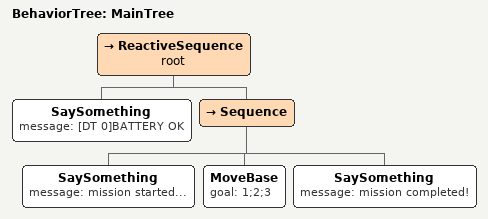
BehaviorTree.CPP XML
<root BTCPP_format="4" >

     <BehaviorTree ID="MainTree">
        <ReactiveSequence name="root">
            <SaySomething   message="[DT 0]BATTERY OK" />
            <Sequence>
                <SaySomething   message="mission started..." />
                <MoveBase       goal="1;2;3"/>
                <SaySomething   message="mission completed!" />
            </Sequence>
        </ReactiveSequence>
     </BehaviorTree>

 </root>
